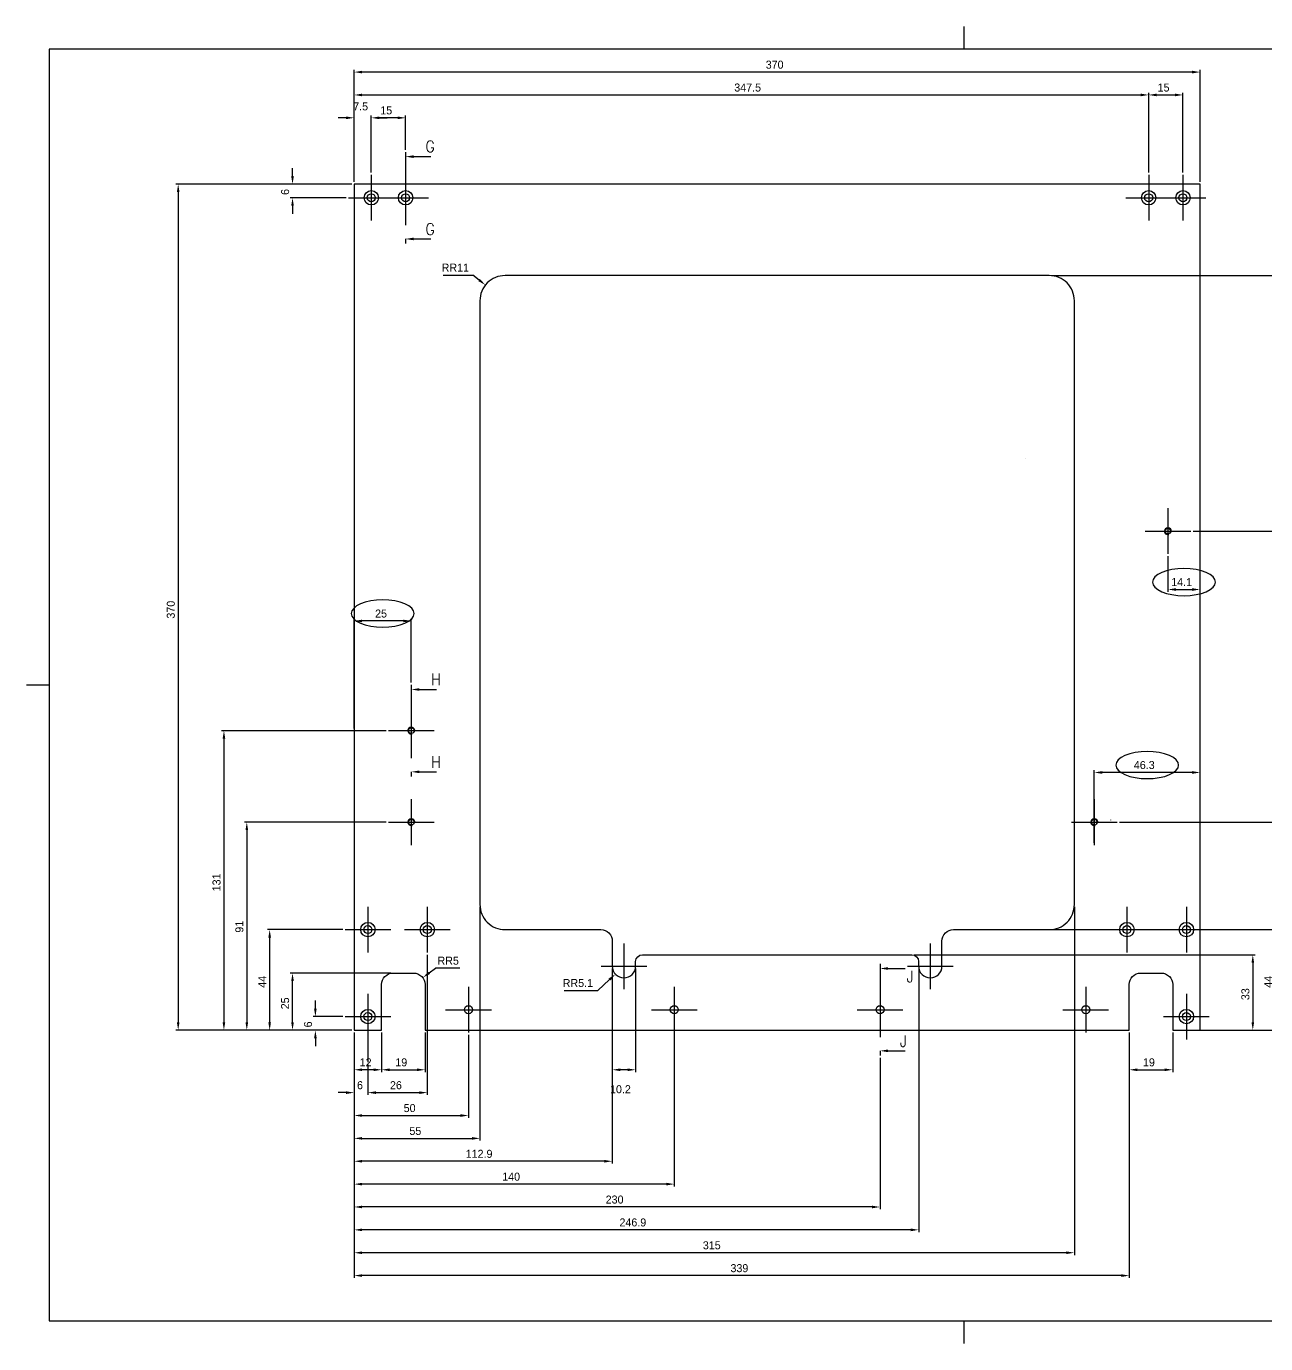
# Model space of a CAD drawing. Extents: x -1900 to -80, y -566 to 781.
# Drawn here: x -1900 to -1358, y -566 to 10 of the extents above; entities that cross this region are included whole.
import ezdxf

# ---------------------------------------------------------------- set-up
doc = ezdxf.new("R2010")
doc.units = 0
doc.linetypes.add('CENTER', pattern=[50, 32, -6, 6, -6])
doc.layers.get('0').update_dxf_attribs({"linetype": 'CONTINUOUS'})
doc.layers.get('DEFPOINTS').update_dxf_attribs({"linetype": 'CONTINUOUS'})
for name, color, linetype in [('BORDER', 7, 'CONTINUOUS'), ('CENTER', 1, 'CENTER'), ('DIMENSION', 4, 'CONTINUOUS'), ('DIMENSION_NEW', 6, 'CONTINUOUS'), ('HOLE_3_5_MM', 6, 'CONTINUOUS'), ('HOLE_M3', 3, 'CONTINUOUS'), ('SECTION', 4, 'CENTER')]:
    doc.layers.add(name, color=color, linetype=linetype)
doc.styles.add('TEXTSTYLE12', font='Standard')
doc.styles.add('TEXTSTYLE13', font='Standard')
doc.styles.add('TEXTSTYLE14', font='Standard')
doc.styles.add('TEXTSTYLE15', font='Standard')
doc.styles.add('TEXTSTYLE19', font='Standard')
doc.styles.add('TEXTSTYLE20', font='Standard')
doc.dimstyles.new('QCADDIMSTYLE', dxfattribs={"dimtxt": 3.5, "dimasz": 3.5, "dimexe": 1, "dimexo": 1, "dimgap": 1.5, "dimtad": 1, "dimtoh": 1, "dimzin": 0, "dimcen": 0.09, "dimazin": 3, "dimtfac": 1, "dimtofl": 0, "dimtmove": 0, "dimatfit": 3})

# ---------------------------------------------------------------- blocks, each defined once
blk = doc.blocks.new('*D11')
at = {"layer": 'DEFPOINTS', "color": 0}
for p in [(-1749.12, -30), (-1749.12, -54.97), (-1756.62, -58.97)]:
    blk.add_point(p, dxfattribs=at)
at = {"layer": 'DIMENSION', "color": 0}
for p, q in [((-1760.12, -30), (-1763.62, -30)), ((-1756.62, -57.97), (-1756.62, -29)), ((-1749.12, -53.97), (-1749.12, -29)), ((-1745.62, -30), (-1742.12, -30))]:
    blk.add_line(p, q, dxfattribs=at)
for points in [[(-1760.12, -30.58), (-1760.12, -29.42), (-1756.62, -30)], [(-1745.62, -29.42), (-1745.62, -30.58), (-1749.12, -30)]]:
    blk.add_solid(points, dxfattribs=at)
at = {"layer": 'DIMENSION', "color": 0, "linetype": 'CONTINUOUS'}
blk.add_text('7.5', height=3.5, dxfattribs=at).set_placement((-1757.04, -26.75))
blk = doc.blocks.new('*D12')
at = {"layer": 'DEFPOINTS', "color": 0}
for p in [(-1749.12, -30), (-1734.12, -44.97), (-1749.12, -53.97)]:
    blk.add_point(p, dxfattribs=at)
at = {"layer": 'DIMENSION', "color": 0}
for p, q in [((-1749.12, -52.97), (-1749.12, -29)), ((-1737.62, -30), (-1745.62, -30)), ((-1734.12, -43.97), (-1734.12, -29))]:
    blk.add_line(p, q, dxfattribs=at)
for points in [[(-1745.62, -29.42), (-1745.62, -30.58), (-1749.12, -30)], [(-1737.62, -30.58), (-1737.62, -29.42), (-1734.12, -30)]]:
    blk.add_solid(points, dxfattribs=at)
at = {"layer": 'DIMENSION', "color": 0, "linetype": 'CONTINUOUS'}
blk.add_text('15', height=3.5, dxfattribs=at).set_placement((-1745.21, -28.5))
blk = doc.blocks.new('*D13')
at = {"layer": 'DEFPOINTS', "color": 0}
for p in [(-1409.12, -20), (-1409.12, -54.97), (-1756.62, -58.97)]:
    blk.add_point(p, dxfattribs=at)
at = {"layer": 'DIMENSION', "color": 0}
for p, q in [((-1756.62, -57.97), (-1756.62, -19)), ((-1753.12, -20), (-1412.62, -20)), ((-1409.12, -53.97), (-1409.12, -19))]:
    blk.add_line(p, q, dxfattribs=at)
for points in [[(-1753.12, -19.42), (-1753.12, -20.58), (-1756.62, -20)], [(-1412.62, -20.58), (-1412.62, -19.42), (-1409.12, -20)]]:
    blk.add_solid(points, dxfattribs=at)
at = {"layer": 'DIMENSION', "color": 0, "linetype": 'CONTINUOUS'}
blk.add_text('347.5', height=3.5, dxfattribs=at).set_placement((-1590.37, -18.5))
blk = doc.blocks.new('*D14')
at = {"layer": 'DEFPOINTS', "color": 0}
for p in [(-1394.12, -20), (-1409.12, -54.97), (-1394.12, -54.97)]:
    blk.add_point(p, dxfattribs=at)
at = {"layer": 'DIMENSION', "color": 0}
for p, q in [((-1409.12, -53.97), (-1409.12, -19)), ((-1405.62, -20), (-1397.62, -20)), ((-1394.12, -53.97), (-1394.12, -19))]:
    blk.add_line(p, q, dxfattribs=at)
for points in [[(-1405.62, -19.42), (-1405.62, -20.58), (-1409.12, -20)], [(-1397.62, -20.58), (-1397.62, -19.42), (-1394.12, -20)]]:
    blk.add_solid(points, dxfattribs=at)
at = {"layer": 'DIMENSION', "color": 0, "linetype": 'CONTINUOUS'}
blk.add_text('15', height=3.5, dxfattribs=at).set_placement((-1405.21, -18.5))
blk = doc.blocks.new('*D15')
at = {"layer": 'DEFPOINTS', "color": 0}
for p in [(-1756.62, -10), (-1756.62, -58.97), (-1386.62, -58.97)]:
    blk.add_point(p, dxfattribs=at)
at = {"layer": 'DIMENSION', "color": 0}
for p, q in [((-1756.62, -57.97), (-1756.62, -9)), ((-1390.12, -10), (-1753.12, -10)), ((-1386.62, -57.97), (-1386.62, -9))]:
    blk.add_line(p, q, dxfattribs=at)
for points in [[(-1753.12, -9.42), (-1753.12, -10.58), (-1756.62, -10)], [(-1390.12, -10.58), (-1390.12, -9.42), (-1386.62, -10)]]:
    blk.add_solid(points, dxfattribs=at)
at = {"layer": 'DIMENSION', "color": 0, "linetype": 'CONTINUOUS'}
blk.add_text('370', height=3.5, dxfattribs=at).set_placement((-1576.62, -8.5))
blk = doc.blocks.new('*D16')
at = {"layer": 'DEFPOINTS', "color": 0}
for p in [(-1756.62, -428.97), (-1750.62, -442.97), (-1750.62, -456.24)]:
    blk.add_point(p, dxfattribs=at)
at = {"layer": 'DIMENSION', "color": 0}
for p, q in [((-1756.62, -429.97), (-1756.62, -457.24)), ((-1750.62, -443.97), (-1750.62, -457.24)), ((-1760.12, -456.24), (-1763.62, -456.24)), ((-1747.12, -456.24), (-1743.62, -456.24))]:
    blk.add_line(p, q, dxfattribs=at)
for points in [[(-1760.12, -456.83), (-1760.12, -455.66), (-1756.62, -456.24)], [(-1747.12, -455.66), (-1747.12, -456.83), (-1750.62, -456.24)]]:
    blk.add_solid(points, dxfattribs=at)
at = {"layer": 'DIMENSION', "color": 0, "linetype": 'CONTINUOUS'}
blk.add_text('6', height=3.5, dxfattribs=at).set_placement((-1755.37, -454.74))
blk = doc.blocks.new('*D17')
at = {"layer": 'DEFPOINTS', "color": 0}
for p in [(-1724.62, -394.97), (-1750.62, -443.97), (-1724.62, -456.24)]:
    blk.add_point(p, dxfattribs=at)
at = {"layer": 'DIMENSION', "color": 0}
for p, q in [((-1724.62, -395.97), (-1724.62, -457.24)), ((-1750.62, -444.97), (-1750.62, -457.24)), ((-1747.12, -456.24), (-1728.12, -456.24))]:
    blk.add_line(p, q, dxfattribs=at)
for points in [[(-1747.12, -455.66), (-1747.12, -456.83), (-1750.62, -456.24)], [(-1728.12, -456.83), (-1728.12, -455.66), (-1724.62, -456.24)]]:
    blk.add_solid(points, dxfattribs=at)
at = {"layer": 'DIMENSION', "color": 0, "linetype": 'CONTINUOUS'}
blk.add_text('26', height=3.5, dxfattribs=at).set_placement((-1740.96, -454.74))
blk = doc.blocks.new('*D18')
at = {"layer": 'DEFPOINTS', "color": 0}
for p in [(-1744.62, -428.97), (-1725.62, -428.97), (-1725.62, -446.24)]:
    blk.add_point(p, dxfattribs=at)
at = {"layer": 'DIMENSION', "color": 0}
for p, q in [((-1744.62, -429.97), (-1744.62, -447.24)), ((-1725.62, -429.97), (-1725.62, -447.24)), ((-1741.12, -446.24), (-1729.12, -446.24))]:
    blk.add_line(p, q, dxfattribs=at)
for points in [[(-1741.12, -445.66), (-1741.12, -446.83), (-1744.62, -446.24)], [(-1729.12, -446.83), (-1729.12, -445.66), (-1725.62, -446.24)]]:
    blk.add_solid(points, dxfattribs=at)
at = {"layer": 'DIMENSION', "color": 0, "linetype": 'CONTINUOUS'}
blk.add_text('19', height=3.5, dxfattribs=at).set_placement((-1738.62, -444.74))
blk = doc.blocks.new('*D19')
at = {"layer": 'DEFPOINTS', "color": 0}
for p in [(-1756.62, -428.97), (-1744.62, -428.97), (-1756.62, -446.24)]:
    blk.add_point(p, dxfattribs=at)
at = {"layer": 'DIMENSION', "color": 0}
for p, q in [((-1756.62, -429.97), (-1756.62, -447.24)), ((-1744.62, -429.97), (-1744.62, -447.24)), ((-1748.12, -446.24), (-1753.12, -446.24))]:
    blk.add_line(p, q, dxfattribs=at)
for points in [[(-1753.12, -445.66), (-1753.12, -446.83), (-1756.62, -446.24)], [(-1748.12, -446.83), (-1748.12, -445.66), (-1744.62, -446.24)]]:
    blk.add_solid(points, dxfattribs=at)
at = {"layer": 'DIMENSION', "color": 0, "linetype": 'CONTINUOUS'}
blk.add_text('12', height=3.5, dxfattribs=at).set_placement((-1754.21, -444.74))
blk = doc.blocks.new('*D20')
at = {"layer": 'DEFPOINTS', "color": 0}
for p in [(-1756.62, -428.97), (-1706.62, -429.97), (-1706.62, -466.24)]:
    blk.add_point(p, dxfattribs=at)
at = {"layer": 'DIMENSION', "color": 0}
for p, q in [((-1756.62, -429.97), (-1756.62, -467.24)), ((-1706.62, -430.97), (-1706.62, -467.24)), ((-1753.12, -466.24), (-1710.12, -466.24))]:
    blk.add_line(p, q, dxfattribs=at)
for points in [[(-1753.12, -465.66), (-1753.12, -466.83), (-1756.62, -466.24)], [(-1710.12, -466.83), (-1710.12, -465.66), (-1706.62, -466.24)]]:
    blk.add_solid(points, dxfattribs=at)
at = {"layer": 'DIMENSION', "color": 0, "linetype": 'CONTINUOUS'}
blk.add_text('50', height=3.5, dxfattribs=at).set_placement((-1734.96, -464.74))
blk = doc.blocks.new('*D21')
at = {"layer": 'DEFPOINTS', "color": 0}
for p in [(-1701.62, -373.97), (-1756.62, -428.97), (-1701.62, -476.24)]:
    blk.add_point(p, dxfattribs=at)
at = {"layer": 'DIMENSION', "color": 0}
for p, q in [((-1701.62, -374.97), (-1701.62, -477.24)), ((-1756.62, -429.97), (-1756.62, -477.24)), ((-1753.12, -476.24), (-1705.12, -476.24))]:
    blk.add_line(p, q, dxfattribs=at)
for points in [[(-1753.12, -475.66), (-1753.12, -476.83), (-1756.62, -476.24)], [(-1705.12, -476.83), (-1705.12, -475.66), (-1701.62, -476.24)]]:
    blk.add_solid(points, dxfattribs=at)
at = {"layer": 'DIMENSION', "color": 0, "linetype": 'CONTINUOUS'}
blk.add_text('55', height=3.5, dxfattribs=at).set_placement((-1732.46, -474.74))
blk = doc.blocks.new('*D22')
at = {"layer": 'DEFPOINTS', "color": 0}
for p in [(-1643.72, -400.97), (-1756.62, -428.97), (-1756.62, -486.24)]:
    blk.add_point(p, dxfattribs=at)
at = {"layer": 'DIMENSION', "color": 0}
for p, q in [((-1643.72, -401.97), (-1643.72, -487.24)), ((-1756.62, -429.97), (-1756.62, -487.24)), ((-1647.22, -486.24), (-1753.12, -486.24))]:
    blk.add_line(p, q, dxfattribs=at)
for points in [[(-1753.12, -485.66), (-1753.12, -486.83), (-1756.62, -486.24)], [(-1647.22, -486.83), (-1647.22, -485.66), (-1643.72, -486.24)]]:
    blk.add_solid(points, dxfattribs=at)
at = {"layer": 'DIMENSION', "color": 0, "linetype": 'CONTINUOUS'}
blk.add_text('112.9', height=3.5, dxfattribs=at).set_placement((-1707.84, -484.74))
blk = doc.blocks.new('*D23')
at = {"layer": 'DEFPOINTS', "color": 0}
for p in [(-1643.72, -400.97), (-1633.52, -400.97), (-1643.72, -446.24)]:
    blk.add_point(p, dxfattribs=at)
at = {"layer": 'DIMENSION', "color": 0}
for p, q in [((-1643.72, -401.97), (-1643.72, -447.24)), ((-1633.52, -401.97), (-1633.52, -447.24)), ((-1637.02, -446.24), (-1640.22, -446.24))]:
    blk.add_line(p, q, dxfattribs=at)
for points in [[(-1640.22, -445.66), (-1640.22, -446.83), (-1643.72, -446.24)], [(-1637.02, -446.83), (-1637.02, -445.66), (-1633.52, -446.24)]]:
    blk.add_solid(points, dxfattribs=at)
at = {"layer": 'DIMENSION', "color": 0, "linetype": 'CONTINUOUS'}
blk.add_text('10.2', height=3.5, dxfattribs=at).set_placement((-1644.71, -456.49))
blk = doc.blocks.new('*D24')
at = {"layer": 'DEFPOINTS', "color": 0}
for p in [(-1756.62, -428.97), (-1616.62, -428.97), (-1756.62, -496.24)]:
    blk.add_point(p, dxfattribs=at)
at = {"layer": 'DIMENSION', "color": 0}
for p, q in [((-1756.62, -429.97), (-1756.62, -497.24)), ((-1616.62, -429.97), (-1616.62, -497.24)), ((-1620.12, -496.24), (-1753.12, -496.24))]:
    blk.add_line(p, q, dxfattribs=at)
for points in [[(-1753.12, -495.66), (-1753.12, -496.83), (-1756.62, -496.24)], [(-1620.12, -496.83), (-1620.12, -495.66), (-1616.62, -496.24)]]:
    blk.add_solid(points, dxfattribs=at)
at = {"layer": 'DIMENSION', "color": 0, "linetype": 'CONTINUOUS'}
blk.add_text('140', height=3.5, dxfattribs=at).set_placement((-1691.87, -494.74))
blk = doc.blocks.new('*D25')
at = {"layer": 'DEFPOINTS', "color": 0}
for p in [(-1756.62, -429.97), (-1526.62, -439.97), (-1756.62, -506.24)]:
    blk.add_point(p, dxfattribs=at)
at = {"layer": 'DIMENSION', "color": 0}
for p, q in [((-1756.62, -430.97), (-1756.62, -507.24)), ((-1526.62, -440.97), (-1526.62, -507.24)), ((-1530.12, -506.24), (-1753.12, -506.24))]:
    blk.add_line(p, q, dxfattribs=at)
for points in [[(-1753.12, -505.66), (-1753.12, -506.83), (-1756.62, -506.24)], [(-1530.12, -506.83), (-1530.12, -505.66), (-1526.62, -506.24)]]:
    blk.add_solid(points, dxfattribs=at)
at = {"layer": 'DIMENSION', "color": 0, "linetype": 'CONTINUOUS'}
blk.add_text('230', height=3.5, dxfattribs=at).set_placement((-1646.62, -504.74))
blk = doc.blocks.new('*D26')
at = {"layer": 'DEFPOINTS', "color": 0}
for p in [(-1509.72, -400.97), (-1756.62, -429.97), (-1756.62, -516.24)]:
    blk.add_point(p, dxfattribs=at)
at = {"layer": 'DIMENSION', "color": 0}
for p, q in [((-1509.72, -401.97), (-1509.72, -517.24)), ((-1756.62, -430.97), (-1756.62, -517.24)), ((-1513.22, -516.24), (-1753.12, -516.24))]:
    blk.add_line(p, q, dxfattribs=at)
for points in [[(-1753.12, -515.66), (-1753.12, -516.83), (-1756.62, -516.24)], [(-1513.22, -516.83), (-1513.22, -515.66), (-1509.72, -516.24)]]:
    blk.add_solid(points, dxfattribs=at)
at = {"layer": 'DIMENSION', "color": 0, "linetype": 'CONTINUOUS'}
blk.add_text('246.9', height=3.5, dxfattribs=at).set_placement((-1640.59, -514.74))
blk = doc.blocks.new('*D27')
at = {"layer": 'DEFPOINTS', "color": 0}
for p in [(-1773.58, -422.97), (-1760.62, -422.97), (-1756.62, -428.97)]:
    blk.add_point(p, dxfattribs=at)
at = {"layer": 'DIMENSION', "color": 0}
for p, q in [((-1773.58, -419.47), (-1773.58, -415.97)), ((-1761.62, -422.97), (-1774.58, -422.97)), ((-1757.62, -428.97), (-1774.58, -428.97)), ((-1773.58, -432.47), (-1773.58, -435.97))]:
    blk.add_line(p, q, dxfattribs=at)
for points in [[(-1774.16, -419.47), (-1773, -419.47), (-1773.58, -422.97)], [(-1773, -432.47), (-1774.16, -432.47), (-1773.58, -428.97)]]:
    blk.add_solid(points, dxfattribs=at)
at = {"layer": 'DIMENSION', "color": 0, "linetype": 'CONTINUOUS'}
blk.add_text('6', height=3.5, rotation=90, dxfattribs=at).set_placement((-1775.08, -427.72))
blk = doc.blocks.new('*D28')
at = {"layer": 'DEFPOINTS', "color": 0}
for p in [(-1783.58, -403.97), (-1739.62, -403.97), (-1756.62, -428.97)]:
    blk.add_point(p, dxfattribs=at)
at = {"layer": 'DIMENSION', "color": 0}
for p, q in [((-1740.62, -403.97), (-1784.58, -403.97)), ((-1783.58, -425.47), (-1783.58, -407.47)), ((-1757.62, -428.97), (-1784.58, -428.97))]:
    blk.add_line(p, q, dxfattribs=at)
for points in [[(-1783, -407.47), (-1784.16, -407.47), (-1783.58, -403.97)], [(-1784.16, -425.47), (-1783, -425.47), (-1783.58, -428.97)]]:
    blk.add_solid(points, dxfattribs=at)
at = {"layer": 'DIMENSION', "color": 0, "linetype": 'CONTINUOUS'}
blk.add_text('25', height=3.5, rotation=90, dxfattribs=at).set_placement((-1785.08, -419.8))
blk = doc.blocks.new('*D29')
at = {"layer": 'DEFPOINTS', "color": 0}
for p in [(-1760.62, -384.97), (-1793.58, -428.97), (-1756.62, -428.97)]:
    blk.add_point(p, dxfattribs=at)
at = {"layer": 'DIMENSION', "color": 0}
for p, q in [((-1761.62, -384.97), (-1794.58, -384.97)), ((-1793.58, -388.47), (-1793.58, -425.47)), ((-1757.62, -428.97), (-1794.58, -428.97))]:
    blk.add_line(p, q, dxfattribs=at)
for points in [[(-1793, -388.47), (-1794.16, -388.47), (-1793.58, -384.97)], [(-1794.16, -425.47), (-1793, -425.47), (-1793.58, -428.97)]]:
    blk.add_solid(points, dxfattribs=at)
at = {"layer": 'DIMENSION', "color": 0, "linetype": 'CONTINUOUS'}
blk.add_text('44', height=3.5, rotation=90, dxfattribs=at).set_placement((-1795.08, -410.38))
blk = doc.blocks.new('*D30')
at = {"layer": 'DEFPOINTS', "color": 0}
for p in [(-1741.62, -337.97), (-1803.58, -428.97), (-1756.62, -428.97)]:
    blk.add_point(p, dxfattribs=at)
at = {"layer": 'DIMENSION', "color": 0}
for p, q in [((-1742.62, -337.97), (-1804.58, -337.97)), ((-1803.58, -341.47), (-1803.58, -425.47)), ((-1757.62, -428.97), (-1804.58, -428.97))]:
    blk.add_line(p, q, dxfattribs=at)
for points in [[(-1803, -341.47), (-1804.16, -341.47), (-1803.58, -337.97)], [(-1804.16, -425.47), (-1803, -425.47), (-1803.58, -428.97)]]:
    blk.add_solid(points, dxfattribs=at)
at = {"layer": 'DIMENSION', "color": 0, "linetype": 'CONTINUOUS'}
blk.add_text('91', height=3.5, rotation=90, dxfattribs=at).set_placement((-1805.08, -386.3))
blk = doc.blocks.new('*D31')
at = {"layer": 'DEFPOINTS', "color": 0}
for p in [(-1741.62, -297.97), (-1813.58, -428.97), (-1756.62, -428.97)]:
    blk.add_point(p, dxfattribs=at)
at = {"layer": 'DIMENSION', "color": 0}
for p, q in [((-1742.62, -297.97), (-1814.58, -297.97)), ((-1813.58, -301.47), (-1813.58, -425.47)), ((-1757.62, -428.97), (-1814.58, -428.97))]:
    blk.add_line(p, q, dxfattribs=at)
for points in [[(-1813, -301.47), (-1814.16, -301.47), (-1813.58, -297.97)], [(-1814.16, -425.47), (-1813, -425.47), (-1813.58, -428.97)]]:
    blk.add_solid(points, dxfattribs=at)
at = {"layer": 'DIMENSION', "color": 0, "linetype": 'CONTINUOUS'}
blk.add_text('131', height=3.5, rotation=90, dxfattribs=at).set_placement((-1815.08, -368.22))
blk = doc.blocks.new('*D32')
at = {"layer": 'DEFPOINTS', "color": 0}
for p in [(-1422.92, -337.97), (-1343.58, -337.97), (-1386.62, -428.97)]:
    blk.add_point(p, dxfattribs=at)
at = {"layer": 'DIMENSION', "color": 0}
for p, q in [((-1421.92, -337.97), (-1342.58, -337.97)), ((-1343.58, -425.47), (-1343.58, -341.47)), ((-1385.62, -428.97), (-1342.58, -428.97))]:
    blk.add_line(p, q, dxfattribs=at)
for points in [[(-1343, -341.47), (-1344.16, -341.47), (-1343.58, -337.97)], [(-1344.16, -425.47), (-1343, -425.47), (-1343.58, -428.97)]]:
    blk.add_solid(points, dxfattribs=at)
at = {"layer": 'DIMENSION', "color": 0, "linetype": 'CONTINUOUS'}
blk.add_text('91', height=3.5, rotation=90, dxfattribs=at).set_placement((-1345.08, -386.3))
blk = doc.blocks.new('*D33')
at = {"layer": 'DEFPOINTS', "color": 0}
for p in [(-1512.74, -395.97), (-1385.62, -428.97), (-1363.58, -428.97)]:
    blk.add_point(p, dxfattribs=at)
at = {"layer": 'DIMENSION', "color": 0}
for p, q in [((-1511.74, -395.97), (-1362.58, -395.97)), ((-1363.58, -399.47), (-1363.58, -425.47)), ((-1384.62, -428.97), (-1362.58, -428.97))]:
    blk.add_line(p, q, dxfattribs=at)
for points in [[(-1363, -399.47), (-1364.16, -399.47), (-1363.58, -395.97)], [(-1364.16, -425.47), (-1363, -425.47), (-1363.58, -428.97)]]:
    blk.add_solid(points, dxfattribs=at)
at = {"layer": 'DIMENSION', "color": 0, "linetype": 'CONTINUOUS'}
blk.add_text('33', height=3.5, rotation=90, dxfattribs=at).set_placement((-1365.08, -415.8))
blk = doc.blocks.new('*D34')
at = {"layer": 'DEFPOINTS', "color": 0}
for p in [(-1452.62, -384.97), (-1386.62, -428.97), (-1353.58, -428.97)]:
    blk.add_point(p, dxfattribs=at)
at = {"layer": 'DIMENSION', "color": 0}
for p, q in [((-1451.62, -384.97), (-1352.58, -384.97)), ((-1353.58, -388.47), (-1353.58, -425.47)), ((-1385.62, -428.97), (-1352.58, -428.97))]:
    blk.add_line(p, q, dxfattribs=at)
for points in [[(-1353, -388.47), (-1354.16, -388.47), (-1353.58, -384.97)], [(-1354.16, -425.47), (-1353, -425.47), (-1353.58, -428.97)]]:
    blk.add_solid(points, dxfattribs=at)
at = {"layer": 'DIMENSION', "color": 0, "linetype": 'CONTINUOUS'}
blk.add_text('44', height=3.5, rotation=90, dxfattribs=at).set_placement((-1355.08, -410.38))
blk = doc.blocks.new('*D35')
at = {"layer": 'DEFPOINTS', "color": 0}
for p in [(-1452.62, -98.97), (-1398.62, -428.97), (-1323.58, -428.97)]:
    blk.add_point(p, dxfattribs=at)
at = {"layer": 'DIMENSION', "color": 0}
for p, q in [((-1451.62, -98.97), (-1322.58, -98.97)), ((-1323.58, -102.47), (-1323.58, -425.47)), ((-1397.62, -428.97), (-1322.58, -428.97))]:
    blk.add_line(p, q, dxfattribs=at)
for points in [[(-1323, -102.47), (-1324.16, -102.47), (-1323.58, -98.97)], [(-1324.16, -425.47), (-1323, -425.47), (-1323.58, -428.97)]]:
    blk.add_solid(points, dxfattribs=at)
at = {"layer": 'DIMENSION', "color": 0, "linetype": 'CONTINUOUS'}
blk.add_text('330', height=3.5, rotation=90, dxfattribs=at).set_placement((-1325.08, -268.97))
blk = doc.blocks.new('*D36')
at = {"layer": 'DEFPOINTS', "color": 0}
for p in [(-1756.62, -58.97), (-1833.58, -428.97), (-1756.62, -428.97)]:
    blk.add_point(p, dxfattribs=at)
at = {"layer": 'DIMENSION', "color": 0}
for p, q in [((-1757.62, -58.97), (-1834.58, -58.97)), ((-1833.58, -62.47), (-1833.58, -425.47)), ((-1757.62, -428.97), (-1834.58, -428.97))]:
    blk.add_line(p, q, dxfattribs=at)
for points in [[(-1833, -62.47), (-1834.16, -62.47), (-1833.58, -58.97)], [(-1834.16, -425.47), (-1833, -425.47), (-1833.58, -428.97)]]:
    blk.add_solid(points, dxfattribs=at)
at = {"layer": 'DIMENSION', "color": 0, "linetype": 'CONTINUOUS'}
blk.add_text('370', height=3.5, rotation=90, dxfattribs=at).set_placement((-1835.08, -248.97))
blk = doc.blocks.new('*D37')
at = {"layer": 'DEFPOINTS', "color": 0}
for p in [(-1756.62, -58.97), (-1783.58, -64.97), (-1759.12, -64.97)]:
    blk.add_point(p, dxfattribs=at)
at = {"layer": 'DIMENSION', "color": 0}
for p, q in [((-1783.58, -55.47), (-1783.58, -51.97)), ((-1757.62, -58.97), (-1784.58, -58.97)), ((-1760.12, -64.97), (-1784.58, -64.97)), ((-1783.58, -68.47), (-1783.58, -71.97))]:
    blk.add_line(p, q, dxfattribs=at)
for points in [[(-1784.16, -55.47), (-1783, -55.47), (-1783.58, -58.97)], [(-1783, -68.47), (-1784.16, -68.47), (-1783.58, -64.97)]]:
    blk.add_solid(points, dxfattribs=at)
at = {"layer": 'DIMENSION', "color": 0, "linetype": 'CONTINUOUS'}
blk.add_text('6', height=3.5, rotation=90, dxfattribs=at).set_placement((-1785.08, -63.72))
blk = doc.blocks.new('*D38')
at = {"layer": 'DEFPOINTS', "color": 0}
for p in [(-1432.92, -316.24), (-1432.92, -347.97), (-1386.62, -428.97)]:
    blk.add_point(p, dxfattribs=at)
at = {"layer": 'DIMENSION_NEW', "color": 0}
for p, q in [((-1432.92, -346.97), (-1432.92, -315.24)), ((-1390.12, -316.24), (-1429.42, -316.24)), ((-1386.62, -427.97), (-1386.62, -315.24))]:
    blk.add_line(p, q, dxfattribs=at)
for points in [[(-1429.42, -315.66), (-1429.42, -316.83), (-1432.92, -316.24)], [(-1390.12, -316.83), (-1390.12, -315.66), (-1386.62, -316.24)]]:
    blk.add_solid(points, dxfattribs=at)
at = {"layer": 'DIMENSION_NEW', "color": 0, "linetype": 'CONTINUOUS'}
blk.add_text('46.3', height=3.5, dxfattribs=at).set_placement((-1415.61, -314.74))
blk = doc.blocks.new('*D39')
at = {"layer": 'DEFPOINTS', "color": 0}
for p in [(-1400.72, -220.72), (-1386.62, -236.24), (-1386.62, -428.97)]:
    blk.add_point(p, dxfattribs=at)
at = {"layer": 'DIMENSION_NEW', "color": 0}
for p, q in [((-1400.72, -221.72), (-1400.72, -237.24)), ((-1386.62, -427.97), (-1386.62, -235.24)), ((-1397.22, -236.24), (-1390.12, -236.24))]:
    blk.add_line(p, q, dxfattribs=at)
for points in [[(-1397.22, -235.66), (-1397.22, -236.83), (-1400.72, -236.24)], [(-1390.12, -236.83), (-1390.12, -235.66), (-1386.62, -236.24)]]:
    blk.add_solid(points, dxfattribs=at)
at = {"layer": 'DIMENSION_NEW', "color": 0, "linetype": 'CONTINUOUS'}
blk.add_text('14.1', height=3.5, dxfattribs=at).set_placement((-1399.26, -234.74))
blk = doc.blocks.new('*D40')
at = {"layer": 'DEFPOINTS', "color": 0}
for p in [(-1390.72, -210.72), (-1422.92, -337.97), (-1343.58, -337.97)]:
    blk.add_point(p, dxfattribs=at)
at = {"layer": 'DIMENSION', "color": 0}
for p, q in [((-1389.72, -210.72), (-1342.58, -210.72)), ((-1343.58, -214.22), (-1343.58, -334.47)), ((-1421.92, -337.97), (-1342.58, -337.97))]:
    blk.add_line(p, q, dxfattribs=at)
for points in [[(-1343, -214.22), (-1344.16, -214.22), (-1343.58, -210.72)], [(-1344.16, -334.47), (-1343, -334.47), (-1343.58, -337.97)]]:
    blk.add_solid(points, dxfattribs=at)
at = {"layer": 'DIMENSION', "color": 0, "linetype": 'CONTINUOUS'}
blk.add_text('127.25', height=3.5, rotation=90, dxfattribs=at).set_placement((-1345.08, -283.76))
blk = doc.blocks.new('*D41')
at = {"layer": 'DEFPOINTS', "color": 0}
for p in [(-1638.62, -400.97), (-1642.37, -404.43)]:
    blk.add_point(p, dxfattribs=at)
at = {"layer": 'DIMENSION', "color": 0}
for p in [(-1644.93, -406.81), (-1664.74, -411.56)]:
    blk.add_line(p, (-1650.07, -411.56), dxfattribs=at)
blk.add_solid([(-1644.54, -407.24), (-1645.33, -406.38), (-1642.37, -404.43)], dxfattribs=at)
at = {"layer": 'DIMENSION', "color": 0, "linetype": 'CONTINUOUS'}
blk.add_text('RR5.1', height=3.5, dxfattribs=at).set_placement((-1665.41, -410.06))
blk = doc.blocks.new('*D42')
at = {"layer": 'DEFPOINTS', "color": 0}
for p in [(-1726.62, -405.98), (-1730.62, -408.97)]:
    blk.add_point(p, dxfattribs=at)
at = {"layer": 'DIMENSION', "color": 0}
for p in [(-1723.81, -403.88), (-1710.34, -401.79)]:
    blk.add_line(p, (-1721.01, -401.79), dxfattribs=at)
blk.add_solid([(-1724.16, -403.41), (-1723.46, -404.35), (-1726.62, -405.98)], dxfattribs=at)
at = {"layer": 'DIMENSION', "color": 0, "linetype": 'CONTINUOUS'}
blk.add_text('RR5', height=3.5, dxfattribs=at).set_placement((-1720.17, -400.29))
blk = doc.blocks.new('*D43')
at = {"layer": 'DEFPOINTS', "color": 0}
for p in [(-1699.22, -103.1), (-1690.62, -109.97)]:
    blk.add_point(p, dxfattribs=at)
at = {"layer": 'DIMENSION', "color": 0}
for p in [(-1717.69, -98.74), (-1701.95, -100.92)]:
    blk.add_line(p, (-1704.69, -98.74), dxfattribs=at)
blk.add_solid([(-1702.32, -101.38), (-1701.59, -100.46), (-1699.22, -103.1)], dxfattribs=at)
at = {"layer": 'DIMENSION', "color": 0, "linetype": 'CONTINUOUS'}
blk.add_text('RR11', height=3.5, dxfattribs=at).set_placement((-1718.36, -97.24))
blk = doc.blocks.new('*D44')
at = {"layer": 'DEFPOINTS', "color": 0}
for p in [(-1441.62, -373.97), (-1756.62, -428.97), (-1756.62, -526.24)]:
    blk.add_point(p, dxfattribs=at)
at = {"layer": 'DIMENSION', "color": 0}
for p, q in [((-1441.62, -374.97), (-1441.62, -527.24)), ((-1756.62, -429.97), (-1756.62, -527.24)), ((-1445.12, -526.24), (-1753.12, -526.24))]:
    blk.add_line(p, q, dxfattribs=at)
for points in [[(-1753.12, -525.66), (-1753.12, -526.83), (-1756.62, -526.24)], [(-1445.12, -526.83), (-1445.12, -525.66), (-1441.62, -526.24)]]:
    blk.add_solid(points, dxfattribs=at)
at = {"layer": 'DIMENSION', "color": 0, "linetype": 'CONTINUOUS'}
blk.add_text('315', height=3.5, dxfattribs=at).set_placement((-1604.12, -524.74))
blk = doc.blocks.new('*D45')
at = {"layer": 'DEFPOINTS', "color": 0}
for p in [(-1756.62, -428.97), (-1417.62, -428.97), (-1756.62, -536.24)]:
    blk.add_point(p, dxfattribs=at)
at = {"layer": 'DIMENSION', "color": 0}
for p, q in [((-1756.62, -429.97), (-1756.62, -537.24)), ((-1417.62, -429.97), (-1417.62, -537.24)), ((-1421.12, -536.24), (-1753.12, -536.24))]:
    blk.add_line(p, q, dxfattribs=at)
for points in [[(-1753.12, -535.66), (-1753.12, -536.83), (-1756.62, -536.24)], [(-1421.12, -536.83), (-1421.12, -535.66), (-1417.62, -536.24)]]:
    blk.add_solid(points, dxfattribs=at)
at = {"layer": 'DIMENSION', "color": 0, "linetype": 'CONTINUOUS'}
blk.add_text('339', height=3.5, dxfattribs=at).set_placement((-1592.04, -534.74))
blk = doc.blocks.new('*D46')
at = {"layer": 'DEFPOINTS', "color": 0}
for p in [(-1417.62, -428.97), (-1398.62, -428.97), (-1398.62, -446.24)]:
    blk.add_point(p, dxfattribs=at)
at = {"layer": 'DIMENSION', "color": 0}
for p, q in [((-1417.62, -429.97), (-1417.62, -447.24)), ((-1398.62, -429.97), (-1398.62, -447.24)), ((-1414.12, -446.24), (-1402.12, -446.24))]:
    blk.add_line(p, q, dxfattribs=at)
for points in [[(-1414.12, -445.66), (-1414.12, -446.83), (-1417.62, -446.24)], [(-1402.12, -446.83), (-1402.12, -445.66), (-1398.62, -446.24)]]:
    blk.add_solid(points, dxfattribs=at)
at = {"layer": 'DIMENSION', "color": 0, "linetype": 'CONTINUOUS'}
blk.add_text('19', height=3.5, dxfattribs=at).set_placement((-1411.62, -444.74))
blk = doc.blocks.new('*X256')
at = {"layer": 'DIMENSION'}
blk.add_line((-1728.12, -279.97), (-1720.61, -279.97), dxfattribs=at)
blk.add_solid([(-1728.12, -280.55), (-1731.62, -279.97), (-1728.12, -279.38)], dxfattribs=at)
blk = doc.blocks.new('*X257')
at = {"layer": 'DIMENSION'}
blk.add_line((-1728.12, -315.97), (-1720.61, -315.97), dxfattribs=at)
blk.add_solid([(-1728.12, -316.55), (-1731.62, -315.97), (-1728.12, -315.38)], dxfattribs=at)
blk = doc.blocks.new('*X258')
at = {"layer": 'DIMENSION'}
blk.add_line((-1730.62, -46.97), (-1723.11, -46.97), dxfattribs=at)
blk.add_solid([(-1730.62, -47.55), (-1734.12, -46.97), (-1730.62, -46.38)], dxfattribs=at)
blk = doc.blocks.new('*X259')
at = {"layer": 'DIMENSION'}
blk.add_line((-1730.62, -82.97), (-1723.11, -82.97), dxfattribs=at)
blk.add_solid([(-1730.62, -83.55), (-1734.12, -82.97), (-1730.62, -82.38)], dxfattribs=at)
blk = doc.blocks.new('*X264')
at = {"layer": 'DIMENSION'}
blk.add_line((-1523.12, -401.97), (-1515.61, -401.97), dxfattribs=at)
blk.add_solid([(-1523.12, -402.55), (-1526.62, -401.97), (-1523.12, -401.38)], dxfattribs=at)
blk = doc.blocks.new('*X265')
at = {"layer": 'DIMENSION'}
blk.add_line((-1523.12, -437.97), (-1515.61, -437.97), dxfattribs=at)
blk.add_solid([(-1523.12, -438.55), (-1526.62, -437.97), (-1523.12, -437.38)], dxfattribs=at)
blk = doc.blocks.new('*D184')
at = {"layer": 'DEFPOINTS', "color": 0}
for p in [(-1756.62, -250), (-1731.62, -277.97), (-1756.62, -297.97)]:
    blk.add_point(p, dxfattribs=at)
at = {"layer": 'DIMENSION_NEW', "color": 0}
for p, q in [((-1756.62, -296.97), (-1756.62, -249)), ((-1735.12, -250), (-1753.12, -250)), ((-1731.62, -276.97), (-1731.62, -249))]:
    blk.add_line(p, q, dxfattribs=at)
for points in [[(-1753.12, -249.42), (-1753.12, -250.58), (-1756.62, -250)], [(-1735.12, -250.58), (-1735.12, -249.42), (-1731.62, -250)]]:
    blk.add_solid(points, dxfattribs=at)
at = {"layer": 'DIMENSION_NEW', "color": 0, "linetype": 'CONTINUOUS'}
blk.add_text('25', height=3.5, dxfattribs=at).set_placement((-1747.46, -248.5))

msp = doc.modelspace()

# ---------------------------------------------------------------- linework, layer by layer
msp.add_line((-1463, -178.921), (-1463, -178.921))
for points in [[(-1386.622, -58.967), (-1386.622, -58.967), (-1756.622, -58.967), (-1756.622, -58.967), (-1756.622, -428.967), (-1756.622, -428.967), (-1744.622, -428.967), (-1744.622, -408.967, -0.4142136), (-1739.622, -403.967), (-1730.622, -403.967, -0.4142136), (-1725.622, -408.967), (-1725.622, -428.967), (-1417.622, -428.967), (-1417.622, -408.967, -0.4142136), (-1412.622, -403.967), (-1403.622, -403.967, -0.4142136), (-1398.622, -408.967), (-1398.622, -428.967), (-1386.622, -428.967), (-1386.622, -58.967)], [(-1441.622, -109.967, 0.4142136), (-1452.622, -98.967), (-1690.622, -98.967, 0.4142136), (-1701.622, -109.967), (-1701.622, -373.967, 0.4142136), (-1690.622, -384.967), (-1648.722, -384.967, -0.4142136), (-1643.722, -389.967), (-1643.722, -400.967, 1), (-1633.522, -400.967, -0.0039716), (-1633.506, -398.92, -0.4095682), (-1630.506, -395.967), (-1512.738, -395.967, -0.4095682), (-1509.738, -398.92, -0.0039716), (-1509.722, -400.967, 1), (-1499.522, -400.967), (-1499.522, -389.967, -0.4142136), (-1494.522, -384.967), (-1452.622, -384.967, 0.4142136), (-1441.622, -373.967), (-1441.622, -109.967)]]:
    msp.add_lwpolyline(points, format="xyb")
for centre, radius in [((-1749.122, -64.967), 3.15), ((-1749.122, -64.967), 1.75), ((-1734.122, -64.967), 3.15), ((-1734.122, -64.967), 1.75), ((-1409.122, -64.967), 3.15), ((-1409.122, -64.967), 1.75), ((-1394.122, -64.967), 3.15), ((-1394.122, -64.967), 1.75), ((-1400.722, -210.717), 1.25), ((-1731.622, -297.967), 1.25), ((-1731.622, -337.967), 1.25), ((-1432.922, -337.967), 1.25), ((-1750.622, -384.967), 3.15), ((-1750.622, -384.967), 1.75), ((-1724.622, -384.967), 3.15), ((-1724.622, -384.967), 1.75), ((-1418.622, -384.967), 3.15), ((-1418.622, -384.967), 1.75), ((-1392.622, -384.967), 3.15), ((-1392.622, -384.967), 1.75), ((-1750.622, -422.967), 3.15), ((-1706.622, -419.967), 1.75), ((-1616.622, -419.967), 1.75), ((-1526.622, -419.967), 1.75), ((-1436.622, -419.967), 1.75), ((-1392.622, -422.967), 3.15), ((-1750.622, -422.967), 1.75), ((-1392.622, -422.967), 1.75)]:
    msp.add_circle(centre, radius)
for centre in [(-1744.622, -428.967), (-1725.622, -428.967), (-1417.622, -428.967), (-1398.622, -428.967)]:
    msp.add_arc(centre, 0, 0, 0)
at = {"layer": 'BORDER'}
for p, q in [((-1490, 10), (-1490, 0)), ((-1890, -278), (-1900, -278)), ((-1490, -556), (-1490, -566))]:
    msp.add_line(p, q, dxfattribs=at)
msp.add_lwpolyline([(-1890, 0), (-1890, 0), (-1890, -556), (-1090, -556), (-1090, 0), (-1890, 0)], dxfattribs=at)
at = {"layer": 'CENTER'}
for p, q in [((-1749.122, -54.967), (-1749.122, -74.967)), ((-1409.122, -54.967), (-1409.122, -74.967)), ((-1394.122, -54.967), (-1394.122, -74.967)), ((-1759.122, -64.967), (-1739.122, -64.967)), ((-1744.122, -64.967), (-1724.122, -64.967)), ((-1419.122, -64.967), (-1399.122, -64.967)), ((-1404.122, -64.967), (-1384.122, -64.967)), ((-1400.722, -200.717), (-1400.722, -220.717)), ((-1410.722, -210.717), (-1390.722, -210.717)), ((-1741.622, -297.967), (-1721.622, -297.967)), ((-1731.622, -327.967), (-1731.622, -347.967)), ((-1432.922, -327.967), (-1432.922, -347.967)), ((-1741.622, -337.967), (-1721.622, -337.967)), ((-1442.922, -337.967), (-1422.922, -337.967)), ((-1750.622, -374.967), (-1750.622, -394.967)), ((-1724.622, -374.967), (-1724.622, -394.967)), ((-1418.622, -374.967), (-1418.622, -394.967)), ((-1392.622, -374.967), (-1392.622, -394.967)), ((-1760.622, -384.967), (-1740.622, -384.967)), ((-1734.622, -384.967), (-1714.622, -384.967)), ((-1428.622, -384.967), (-1408.622, -384.967)), ((-1402.622, -384.967), (-1382.622, -384.967)), ((-1638.622, -390.967), (-1638.622, -410.967)), ((-1504.622, -390.967), (-1504.622, -410.967)), ((-1648.622, -400.967), (-1628.622, -400.967)), ((-1514.622, -400.967), (-1494.622, -400.967)), ((-1750.622, -412.967), (-1750.622, -442.967)), ((-1706.622, -409.967), (-1706.622, -429.967)), ((-1616.622, -409.967), (-1616.622, -429.967)), ((-1526.622, -409.967), (-1526.622, -429.967)), ((-1436.622, -409.967), (-1436.622, -429.967)), ((-1392.622, -412.967), (-1392.622, -432.967)), ((-1716.622, -419.967), (-1696.622, -419.967)), ((-1626.622, -419.967), (-1606.622, -419.967)), ((-1536.622, -419.967), (-1516.622, -419.967)), ((-1446.622, -419.967), (-1426.622, -419.967)), ((-1760.622, -422.967), (-1740.622, -422.967)), ((-1402.622, -422.967), (-1382.622, -422.967))]:
    msp.add_line(p, q, dxfattribs=at)
at = {"layer": 'DIMENSION_NEW'}
for points in [[(-1379.917, -232.99), (-1380.181, -231.83), (-1380.964, -230.715), (-1382.236, -229.687), (-1383.947, -228.787), (-1386.032, -228.048), (-1388.41, -227.499), (-1390.991, -227.162), (-1393.674, -227.049), (-1396.358, -227.164), (-1398.938, -227.503), (-1401.316, -228.054), (-1403.4, -228.794), (-1405.11, -229.696), (-1406.381, -230.724), (-1407.163, -231.84), (-1407.427, -233), (-1407.162, -234.16), (-1406.379, -235.275), (-1405.108, -236.303), (-1403.397, -237.203), (-1401.312, -237.942), (-1398.934, -238.49), (-1396.353, -238.828), (-1393.67, -238.941), (-1390.986, -238.826), (-1388.406, -238.486), (-1386.028, -237.936), (-1383.944, -237.196), (-1382.233, -236.294), (-1380.963, -235.265), (-1380.18, -234.15)], [(-1730.367, -246.745), (-1730.631, -245.585), (-1731.414, -244.47), (-1732.686, -243.442), (-1734.397, -242.542), (-1736.482, -241.803), (-1738.86, -241.254), (-1741.441, -240.917), (-1744.124, -240.804), (-1746.808, -240.919), (-1749.388, -241.259), (-1751.766, -241.809), (-1753.85, -242.549), (-1755.56, -243.451), (-1756.831, -244.479), (-1757.613, -245.595), (-1757.877, -246.755), (-1757.612, -247.915), (-1756.829, -249.03), (-1755.558, -250.058), (-1753.847, -250.958), (-1751.762, -251.697), (-1749.384, -252.246), (-1746.803, -252.583), (-1744.12, -252.696), (-1741.436, -252.581), (-1738.856, -252.241), (-1736.478, -251.691), (-1734.394, -250.951), (-1732.683, -250.049), (-1731.413, -249.021), (-1730.63, -247.905)], [(-1396.017, -312.99), (-1396.281, -311.83), (-1397.064, -310.715), (-1398.336, -309.687), (-1400.047, -308.787), (-1402.132, -308.048), (-1404.51, -307.499), (-1407.091, -307.162), (-1409.774, -307.049), (-1412.458, -307.164), (-1415.038, -307.503), (-1417.416, -308.054), (-1419.5, -308.794), (-1421.21, -309.696), (-1422.481, -310.724), (-1423.263, -311.84), (-1423.527, -313), (-1423.262, -314.16), (-1422.479, -315.275), (-1421.208, -316.303), (-1419.497, -317.203), (-1417.412, -317.942), (-1415.034, -318.49), (-1412.453, -318.828), (-1409.77, -318.941), (-1407.086, -318.826), (-1404.506, -318.486), (-1402.128, -317.936), (-1400.044, -317.196), (-1398.333, -316.294), (-1397.063, -315.265), (-1396.28, -314.15)]]:
    msp.add_lwpolyline(points, close=True, dxfattribs=at)
at = {"layer": 'HOLE_3_5_MM'}
msp.add_line((-1425.693, -337.038), (-1425.622, -336.967), dxfattribs=at)
at = {"layer": 'HOLE_M3'}
msp.add_line((-1432.922, -337.967), (-1432.922, -337.967), dxfattribs=at)
msp.add_line((-1432.922, -337.967), (-1432.922, -337.967), dxfattribs=at)
for centre, radius, start, end in [((-1400.722, -210.717), 1.5, 345, 285), ((-1731.622, -297.967), 1.5, 345, 285), ((-1731.622, -337.967), 1.5, 345, 285), ((-1432.922, -337.967), 1.5, 345, 285), ((-1432.922, -337.967), 0, 0, 0), ((-1432.922, -337.967), 0, 0, 0)]:
    msp.add_arc(centre, radius, start, end, dxfattribs=at)
at = {"layer": 'SECTION'}
for p, q in [((-1734.122, -44.967), (-1734.122, -84.967)), ((-1731.622, -277.967), (-1731.622, -317.967)), ((-1526.622, -399.967), (-1526.622, -439.967))]:
    msp.add_line(p, q, dxfattribs=at)

# ---------------------------------------------------------------- block references
at = {"layer": 'DIMENSION'}
for name in ['*X258', '*X259', '*X256', '*X257', '*X264', '*X265']:
    msp.add_blockref(name, (0, 0), dxfattribs=at)

# ---------------------------------------------------------------- texts
at = {"layer": 'SECTION', "linetype": 'CONTINUOUS'}
for s, style, p in [('G', 'TEXTSTYLE14', (-1725.476, -45.014)), ('G', 'TEXTSTYLE15', (-1725.476, -81.186)), ('H', 'TEXTSTYLE12', (-1722.976, -278.014)), ('H', 'TEXTSTYLE13', (-1722.976, -314.186)), ('J', 'TEXTSTYLE19', (-1515, -408)), ('J', 'TEXTSTYLE20', (-1517.976, -436.186))]:
    msp.add_text(s, height=5, dxfattribs=dict(at, style=style)).set_placement(p)

# ---------------------------------------------------------------- dimensions: what is measured, and where the dimension line sits
at = {"layer": 'DIMENSION'}
for base, p1, p2, picture, middle in [((-1756.622, -10), (-1386.622, -58.967), (-1756.622, -58.967), '*D15', (-1571.622, -6.75)), ((-1409.122, -20), (-1756.622, -58.967), (-1409.122, -54.967), '*D13', (-1582.872, -16.75)), ((-1394.122, -20), (-1409.122, -54.967), (-1394.122, -54.967), '*D14', (-1401.622, -16.75)), ((-1749.122, -30), (-1756.622, -58.967), (-1749.122, -54.967), '*D11', (-1752.872, -25)), ((-1749.122, -30), (-1734.122, -44.967), (-1749.122, -53.967), '*D12', (-1741.622, -26.75)), ((-1701.622, -476.245), (-1756.622, -428.967), (-1701.622, -373.967), '*D21', (-1729.122, -472.995)), ((-1756.622, -526.245), (-1441.622, -373.967), (-1756.622, -428.967), '*D44', (-1599.122, -522.995)), ((-1724.622, -456.245), (-1750.622, -443.967), (-1724.622, -394.967), '*D17', (-1737.622, -452.995)), ((-1756.622, -486.245), (-1643.722, -400.967), (-1756.622, -428.967), '*D22', (-1700.172, -482.995)), ((-1756.622, -516.245), (-1509.722, -400.967), (-1756.622, -429.967), '*D26', (-1633.172, -512.995)), ((-1643.722, -446.245), (-1633.522, -400.967), (-1643.722, -400.967), '*D23', (-1638.622, -454.745)), ((-1750.622, -456.245), (-1756.622, -428.967), (-1750.622, -442.967), '*D16', (-1753.622, -452.995)), ((-1756.622, -446.245), (-1744.622, -428.967), (-1756.622, -428.967), '*D19', (-1750.622, -442.995)), ((-1706.622, -466.245), (-1756.622, -428.967), (-1706.622, -429.967), '*D20', (-1731.622, -462.995)), ((-1756.622, -496.245), (-1616.622, -428.967), (-1756.622, -428.967), '*D24', (-1686.622, -492.995)), ((-1756.622, -536.245), (-1417.622, -428.967), (-1756.622, -428.967), '*D45', (-1587.122, -532.995)), ((-1756.622, -506.245), (-1526.622, -439.967), (-1756.622, -429.967), '*D25', (-1641.622, -502.995)), ((-1725.622, -446.245), (-1744.622, -428.967), (-1725.622, -428.967), '*D18', (-1735.122, -442.995)), ((-1398.622, -446.245), (-1417.622, -428.967), (-1398.622, -428.967), '*D46', (-1408.122, -442.995))]:
    dim = msp.add_linear_dim(base=base, p1=p1, p2=p2, dimstyle='QCADDIMSTYLE', override={"dimtxt": 3.5, "dimasz": 3.5, "dimexe": 1, "dimexo": 1, "dimgap": 1.5, "dimtad": 1, "dimzin": 8, "dimcen": 0, "dimclrd": 0, "dimclre": 0, "dimclrt": 0, "dimtp": 0.1, "dimtm": 0.1, "dimtfac": 0.71, "dimtmove": 2}, dxfattribs=at)
    dim.commit()
    dim.dimension.update_dxf_attribs({"geometry": picture, "text_midpoint": middle})
for base, p1, p2, picture, middle in [((-1783.581, -64.967), (-1756.622, -58.967), (-1759.122, -64.967), '*D37', (-1786.831, -61.967)), ((-1833.581, -428.967), (-1756.622, -58.967), (-1756.622, -428.967), '*D36', (-1836.831, -243.967)), ((-1323.581, -428.967), (-1452.622, -98.967), (-1398.622, -428.967), '*D35', (-1326.831, -263.967)), ((-1343.581, -337.967), (-1390.722, -210.717), (-1422.922, -337.967), '*D40', (-1346.831, -274.342)), ((-1813.581, -428.967), (-1741.622, -297.967), (-1756.622, -428.967), '*D31', (-1816.831, -363.467)), ((-1803.581, -428.967), (-1741.622, -337.967), (-1756.622, -428.967), '*D30', (-1806.831, -383.467)), ((-1343.581, -337.967), (-1386.622, -428.967), (-1422.922, -337.967), '*D32', (-1346.831, -383.467)), ((-1793.581, -428.967), (-1760.622, -384.967), (-1756.622, -428.967), '*D29', (-1796.831, -406.967)), ((-1353.581, -428.967), (-1452.622, -384.967), (-1386.622, -428.967), '*D34', (-1356.831, -406.967)), ((-1363.581, -428.967), (-1512.738, -395.967), (-1385.622, -428.967), '*D33', (-1366.831, -412.467)), ((-1783.581, -403.967), (-1756.622, -428.967), (-1739.622, -403.967), '*D28', (-1786.831, -416.467)), ((-1773.581, -422.967), (-1756.622, -428.967), (-1760.622, -422.967), '*D27', (-1776.831, -425.967))]:
    dim = msp.add_linear_dim(base=base, p1=p1, p2=p2, angle=90, dimstyle='QCADDIMSTYLE', override={"dimtxt": 3.5, "dimasz": 3.5, "dimexe": 1, "dimexo": 1, "dimgap": 1.5, "dimtad": 1, "dimzin": 8, "dimcen": 0, "dimclrd": 0, "dimclre": 0, "dimclrt": 0, "dimtp": 0.1, "dimtm": 0.1, "dimtfac": 0.71, "dimtmove": 2}, dxfattribs=at)
    dim.commit()
    dim.dimension.update_dxf_attribs({"geometry": picture, "text_midpoint": middle})
for center, mpoint, picture, middle in [((-1690.622, -109.967), (-1699.218, -103.104), '*D43', (-1711.939, -95.487)), ((-1730.622, -408.967), (-1726.615, -405.976), '*D42', (-1714.923, -398.538)), ((-1638.622, -400.967), (-1642.365, -404.431), '*D41', (-1658.155, -408.312))]:
    dim = msp.add_radius_dim(center=center, mpoint=mpoint, text='R<>', dimstyle='QCADDIMSTYLE', override={"dimtxt": 3.5, "dimasz": 3.5, "dimexe": 1, "dimexo": 1, "dimgap": 1.5, "dimtad": 1, "dimzin": 8, "dimcen": 0, "dimclrd": 0, "dimclre": 0, "dimclrt": 0, "dimtp": 0.1, "dimtm": 0.1, "dimtfac": 0.71, "dimtmove": 2}, dxfattribs=at)
    dim.commit()
    dim.dimension.update_dxf_attribs({"geometry": picture, "text_midpoint": middle})
at = {"layer": 'DIMENSION_NEW'}
for base, p1, p2, picture, middle in [((-1386.622, -236.245), (-1400.722, -220.717), (-1386.622, -428.967), '*D39', (-1393.672, -232.995)), ((-1756.622, -250), (-1731.622, -277.967), (-1756.622, -297.967), '*D184', (-1744.122, -246.75)), ((-1432.922, -316.245), (-1386.622, -428.967), (-1432.922, -347.967), '*D38', (-1409.772, -312.995))]:
    dim = msp.add_linear_dim(base=base, p1=p1, p2=p2, dimstyle='QCADDIMSTYLE', override={"dimtxt": 3.5, "dimasz": 3.5, "dimexe": 1, "dimexo": 1, "dimgap": 1.5, "dimtad": 1, "dimzin": 8, "dimcen": 0, "dimclrd": 0, "dimclre": 0, "dimclrt": 0, "dimtp": 0.1, "dimtm": 0.1, "dimtfac": 0.71, "dimtmove": 2}, dxfattribs=at)
    dim.commit()
    dim.dimension.update_dxf_attribs({"geometry": picture, "text_midpoint": middle})

doc.saveas('drawing.dxf')
